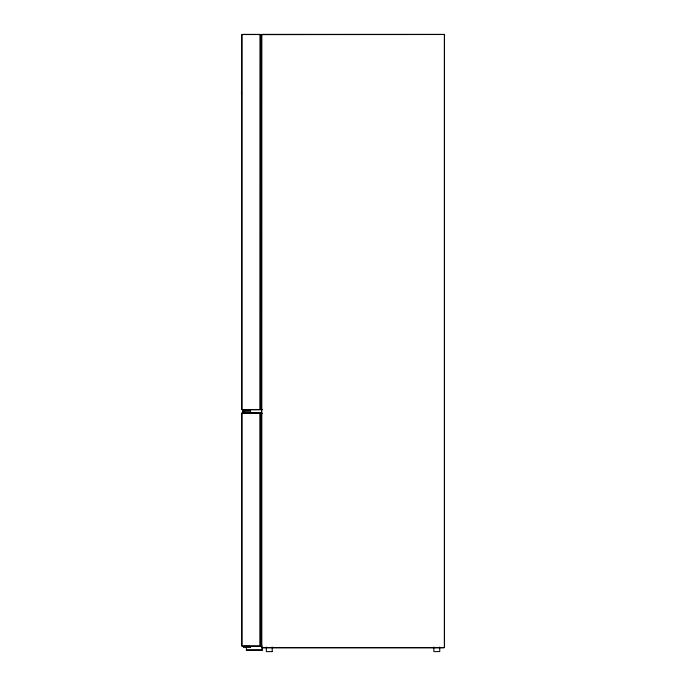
<?xml version="1.0" encoding="UTF-8"?>
<svg xmlns="http://www.w3.org/2000/svg" width="686" height="686" viewBox="0 0 686 686"><rect width="100%" height="100%" fill="white"/><g stroke="black" fill="none" stroke-linecap="round" stroke-linejoin="round"><path stroke-width="1.03" d="M242.167 34.369L260.088 34.369M261.949 34.36L444.134 34.36M242.167 34.549L260.088 34.549M260.32 34.634L444.134 34.514M260.32 34.703L261.76 34.703L261.735 647.404M260.32 409.482L261.76 409.405M242.167 409.559L262.103 409.611M242.167 409.748L262.103 409.679M243.839 410.237L250.339 410.322M243.839 411.334L250.339 411.248M242.167 412.826L260.088 412.826M242.167 413.015L260.088 413.015M260.32 413.092L261.76 413.169M243.95 413.358L262.103 413.358M243.95 413.426L262.103 413.426M242.167 646.023L260.088 646.023M242.167 646.212L260.088 646.212M243.839 646.392L250.339 646.392M243.839 647.318L250.339 647.404M261.949 647.61L444.134 647.61M261.949 647.773L444.134 647.773M246.548 650.036L262.061 650.036M246.548 650.122L262.061 650.122M272.188 651.631L266.34 651.631L266.322 647.035M444.502 34.729L444.502 647.404M444.348 34.729L444.348 647.404M439.76 647.035L439.76 651.563L433.886 651.631L433.869 647.035M272.213 647.035L272.213 651.563M262.266 647.13L262.266 649.916M262.181 647.13L262.181 649.916M261.572 34.729L261.572 647.404M260.526 34.806L260.526 409.31M260.526 413.264L260.526 645.775M260.337 34.806L260.217 409.31M260.217 413.264L260.217 645.775M260.148 34.806L260.148 409.31M260.148 413.264L260.148 645.775M246.428 647.13L246.343 649.916M243.779 409.774L243.779 413.264M243.633 410.434L243.719 411.128M243.633 646.512L243.633 647.207M242.535 410.245L242.535 411.171M242.535 411.634L242.535 412.406M242.467 410.245L242.467 411.171M242.467 411.634L242.467 412.406M241.918 34.806L241.918 409.31M241.918 413.264L241.918 645.775M241.729 34.806L241.729 409.31M241.729 413.264L241.729 645.775M241.489 91.169L241.549 94.419M241.438 91.95L241.438 93.468M261.76 645.869L260.32 645.869L261.76 645.938M250.544 411.128L250.544 410.434L250.459 411.128M250.544 647.207L250.544 646.512L250.459 647.207"/></g></svg>
